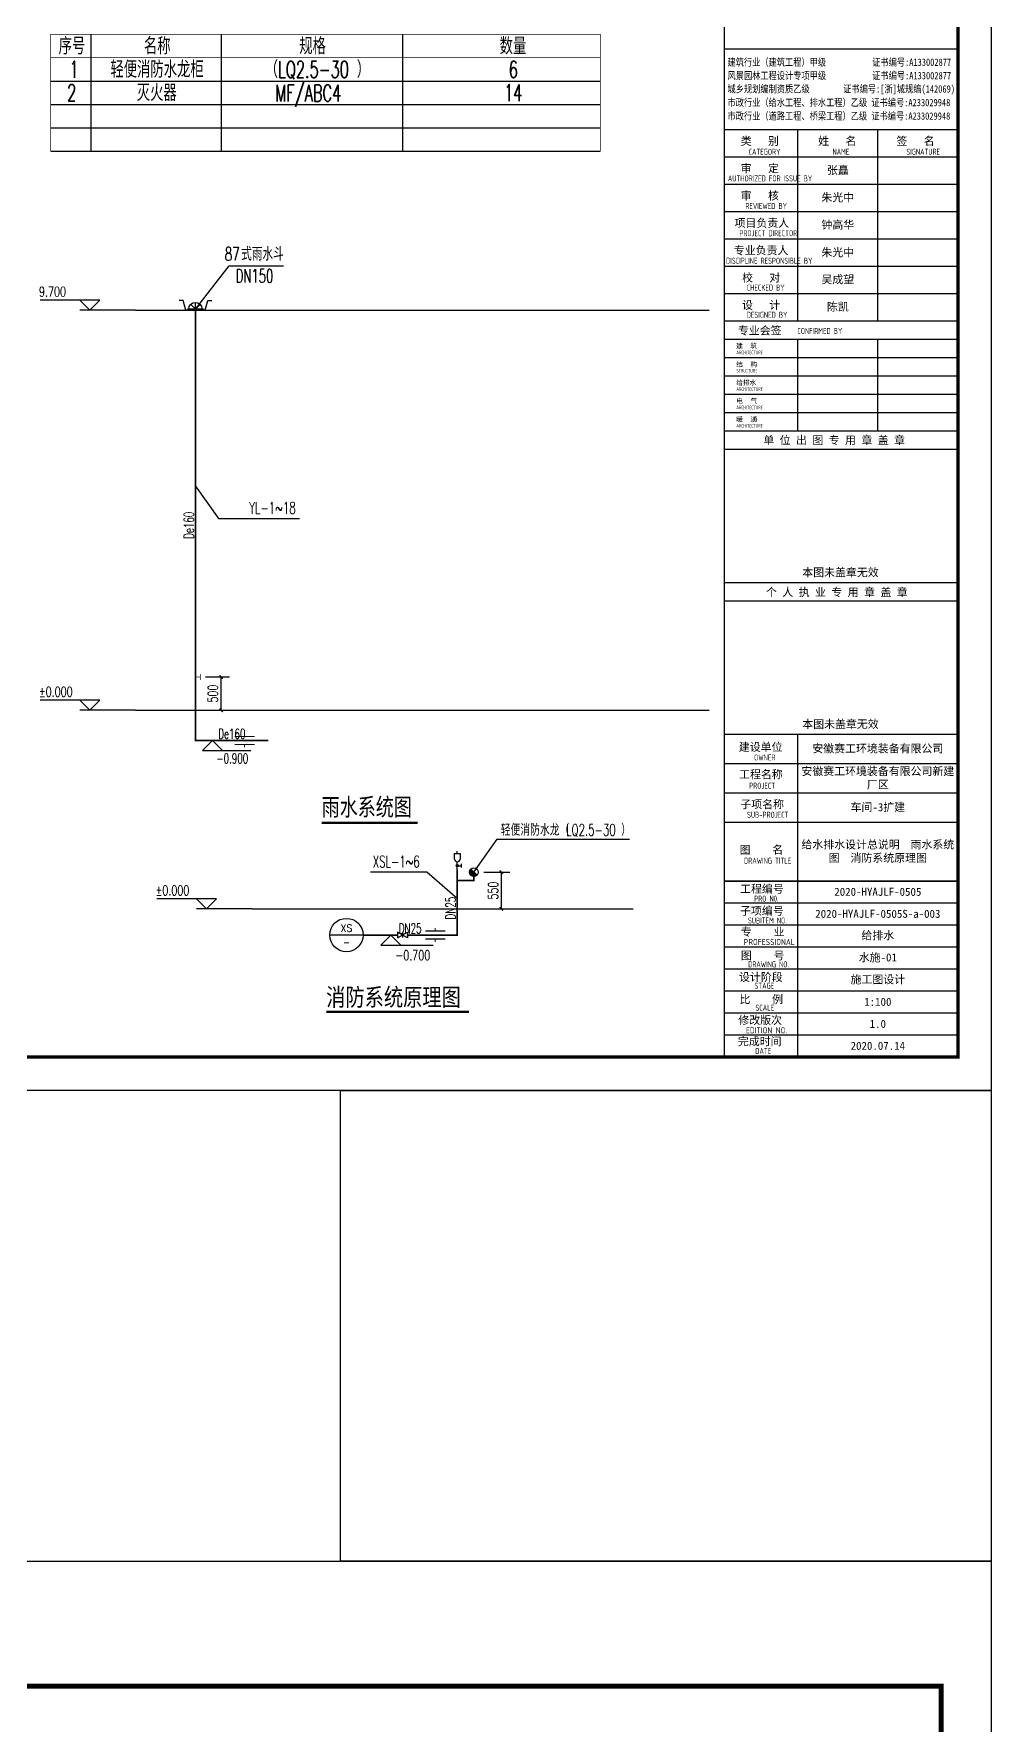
# Model space of a CAD drawing. Extents: x 795723 to 6584336, y 16443136 to 18851075.
# Drawn here: x 2016644 to 2045362, y 17826567 to 17877299 of the extents above; entities that cross this region are included whole.
import ezdxf
from ezdxf.enums import TextEntityAlignment as Align

# ---------------------------------------------------------------- set-up
doc = ezdxf.new("R2010")
doc.units = 0
doc.header["$LTSCALE"] = 1000
doc.header["$MEASUREMENT"] = 0
doc.layers.get('Defpoints').update_dxf_attribs({"color": 250})
for name, color, linetype in [('DIM_ELEV', 145, 'Continuous'), ('DIM_SYMB', 165, 'Continuous'), ('DIM_消防', 3, 'Continuous'), ('DIM_雨水', 3, 'Continuous'), ('EQUIP_污水', 7, 'Continuous'), ('EQUIP_消火栓', 7, 'Continuous'), ('EQUIP_雨水斗', 7, 'Continuous'), ('PIPE-消防', 1, 'Continuous'), ('PIPE-雨水', 4, 'Continuous'), ('PUB_TEXT', 7, 'Continuous'), ('PUB_TITLE', 4, 'Continuous'), ('TEXT_消防', 7, 'Continuous'), ('TEXT_雨水', 7, 'Continuous'), ('TK', 4, 'Continuous'), ('TWT_DIM', 3, 'Continuous'), ('TWT_ELEV', 3, 'Continuous'), ('TWT_TAB', 7, 'Continuous'), ('TWT_TEXT', 7, 'Continuous'), ('VALVE_喷淋', 7, 'Continuous'), ('VALVE_消防', 7, 'Continuous'), ('VALVE_雨水', 7, 'Continuous')]:
    doc.layers.add(name, color=color, linetype=linetype)
doc.styles.add('-宋体', font='', dxfattribs={"width": 0.8})
doc.styles.add('_TCH_DIM', font='SIMPLEX', dxfattribs={"bigfont": 'GBCBIG'})
doc.styles.add('_TCH_DIM_T3', font='SIMPLEX', dxfattribs={"width": 0.705882, "bigfont": 'GBCBIG'})
doc.styles.add('_TWT_CIRCLE', font='COMPLEX', dxfattribs={"width": 1.1, "height": 3, "bigfont": 'HZTXT'})
doc.styles.add('_TWT_DIM_ELE', font='SIMPLEX', dxfattribs={"width": 0.8, "height": 3, "bigfont": 'HZTXT'})
doc.styles.add('_TWT_PIPEDN', font='SIMPLEX', dxfattribs={"width": 0.8, "height": 3, "bigfont": 'HZTXT'})
doc.styles.add('_TWT_SERIAL', font='COMPLEX', dxfattribs={"width": 0.8, "height": 3, "bigfont": 'HZTXT'})
doc.styles.add('_TWT_SHEET', font='SIMPLEX', dxfattribs={"width": 0.8, "height": 3.5, "bigfont": 'HZTXT'})
doc.styles.get("Standard").update_dxf_attribs({"font": 'gbenor.shx', "bigfont": 'gbcbig.shx'})
doc.styles.add('TK-LG-B', font='', dxfattribs={"width": 0.75})
doc.styles.add('TSSD_REIN', font='tssdeng.shx', dxfattribs={"width": 0.7, "bigfont": 'tssdchn.shx'})
doc.styles.add('图签宋体', font='', dxfattribs={"height": 300})
doc.styles.get('-宋体').set_extended_font_data('SimSun')
doc.styles.get('TK-LG-B').set_extended_font_data('SimSun')
doc.styles.get('图签宋体').set_extended_font_data('NSimSun')
doc.dimstyles.new('_TWT_ARCH&&50', dxfattribs={"dimtxt": 148.75, "dimasz": 50, "dimexe": 125, "dimexo": 150, "dimgap": 50, "dimtad": 1, "dimdec": 0, "dimzin": 0, "dimdsep": 46, "dimtxsty": '_TCH_DIM_T3', "dimblk": 'ARCHTICK', "dimcen": 0.09, "dimclrt": 7, "dimazin": 2, "dimtfac": 1, "dimtdec": 0, "dimtix": 1, "dimtmove": 2, "dimatfit": 3, "dimfxl": 0, "dimtolj": 1, "dimtzin": 0, "dimarcsym": 0})

# ---------------------------------------------------------------- blocks, each defined once
blk = doc.blocks.new('2012_0718_145648')
at = {"linetype": 'ByBlock'}
for p, q in [((-368, 285), (-487, 285)), ((-288, 0), (-368, 285)), ((-288, 0), (288, 0)), ((-240, 32), (240, 32)), ((0, 32), (-141, 174)), ((0, 32), (0, 232)), ((0, 32), (141, 174)), ((288, 0), (368, 285)), ((368, 285), (487, 285))]:
    blk.add_line(p, q, dxfattribs=at)
blk.add_arc((3, 32), 200, 0, 180, dxfattribs=at)
blk = doc.blocks.new('$ATTACHMENT$00000073')
at = {"const_width": 20}
for points in [[(0, 0), (150, 0)], [(150, 90), (150, -90)]]:
    blk.add_lwpolyline(points, dxfattribs=at)
blk = doc.blocks.new('$VALVE$00000553')
at = {"const_width": 30}
for points in [[(0, 100), (-250, 100), (-250, 100)], [(0, 100), (0, 175)], [(0, 100), (250, 100), (250, 100)], [(-250, -100), (-250, -100), (0, -100)], [(250, -100), (250, -100), (0, -100)], [(0, -175), (0, -100)]]:
    blk.add_lwpolyline(points, dxfattribs=at)
blk = doc.blocks.new('_ArchTick')
at = {"color": 0, "linetype": 'ByBlock', "const_width": 0.4}
blk.add_lwpolyline([(-0.5, -0.5), (0.5, 0.5)], dxfattribs=at)
blk = doc.blocks.new('*D162')
at = {"layer": 'Defpoints', "color": 0}
for p in [(4106615, -868048), (4107000, -868048), (4106615, -868548)]:
    blk.add_point(p, dxfattribs=at)
at = {"layer": 'TWT_DIM', "color": 0, "lineweight": -2}
for p, q in [((4106765, -868048), (4107125, -868048)), ((4107000, -868548), (4107000, -868048)), ((4106765, -868548), (4107125, -868548))]:
    blk.add_line(p, q, dxfattribs=at)
at = {"layer": 'TWT_DIM', "color": 0, "lineweight": -2, "xscale": 50, "yscale": 50, "zscale": 50}
for p, rotation in [((4107000, -868048), 90), ((4107000, -868548), 270)]:
    blk.add_blockref('_ArchTick', p, dxfattribs=dict(at, rotation=rotation))
at = {"layer": 'TWT_DIM', "color": 7, "insert": (4106876, -868298), "char_height": 148.8, "attachment_point": 5, "rotation": 90, "style": '_TCH_DIM_T3'}
blk.add_mtext('\\A1;500', dxfattribs=at)
blk = doc.blocks.new('$valve$00000669')
for p, q in [((0, 0), (212, 0)), ((108, 0), (108, -100)), ((287, 74), (433, 74)), ((433, 74), (433, -76)), ((433, 0), (500, 0)), ((158, -100), (58, -100)), ((433, -76), (287, -76))]:
    blk.add_line(p, q)
at = {"const_width": 31.2}
blk.add_lwpolyline([(108, 16, 1), (108, -16, 1)], format="xyb", close=True, dxfattribs=at)
blk.add_circle((108, 0), 31.2)
blk.add_arc((287, -1), 75, 90, 270)
blk = doc.blocks.new('$TwtSys$00000386')
blk.add_line((-93, 93, 0), (93, -93, 0))
blk.add_circle((0, 0, 0), 131)
at = {"color": 0}
for points in [[(34, -127, 0), (-127, 34, 0), (93, -93, 0), (-93, 93, 0)], [(-34, -127, 0), (-127, -34, 0), (34, -127, 0), (-127, 34, 0)], [(-93, -93, 0), (-93, -93, 0), (-34, -127, 0), (-127, -34, 0)]]:
    blk.add_solid(points, dxfattribs=at)
at = {"flags": 9}
blk.add_attdef('A', (0, 0, 0), '', height=0.00524, dxfattribs=at)
blk = doc.blocks.new('$VALVE$00000296')
for points in [[(-125, 72), (-125, -72), (125, 72), (125, -72), (-125, 72)], [(0, 60), (0, -64)]]:
    blk.add_lwpolyline(points)
for p in [(-125, 0), (125, 0)]:
    blk.add_point(p)
blk = doc.blocks.new('*D163')
at = {"layer": 'Defpoints', "color": 0}
for p in [(4154226, -867998), (4154638, -867998), (4154226, -868548)]:
    blk.add_point(p, dxfattribs=at)
at = {"layer": 'TWT_DIM', "color": 0, "lineweight": -2}
for p, q in [((4154376, -867998), (4154763, -867998)), ((4154638, -868548), (4154638, -867998)), ((4154376, -868548), (4154763, -868548))]:
    blk.add_line(p, q, dxfattribs=at)
at = {"layer": 'TWT_DIM', "color": 0, "lineweight": -2, "xscale": 50, "yscale": 50, "zscale": 50}
for p, rotation in [((4154638, -867998), 90), ((4154638, -868548), 270)]:
    blk.add_blockref('_ArchTick', p, dxfattribs=dict(at, rotation=rotation))
at = {"layer": 'TWT_DIM', "color": 7, "insert": (4154514, -868273), "char_height": 148.8, "attachment_point": 5, "rotation": 90, "style": '_TCH_DIM_T3'}
blk.add_mtext('\\A1;550', dxfattribs=at)
blk = doc.blocks.new('GeYuanFrame_80871403', base_point=(20.09, 4.53))
at = {"layer": 'PUB_TITLE'}
for points in [[(803.09, 235.33), (803.09, 292.73)], [(827.09, 235.33), (827.09, 292.73)], [(803.09, 202.33), (803.09, 229.83)], [(827.09, 202.33), (827.09, 229.83)], [(803.09, 14.53), (803.09, 111.33)]]:
    blk.add_lwpolyline(points, dxfattribs=at)
at = {"layer": 'TK'}
for p, q in [((781.09, 316.93), (851.09, 316.93)), ((781.09, 284.53), (851.09, 284.53)), ((781.09, 276.33), (851.09, 276.33)), ((781.09, 268.13), (851.09, 268.13)), ((781.09, 259.93), (851.09, 259.93)), ((781.09, 251.73), (851.09, 251.73)), ((781.09, 243.53), (851.09, 243.53)), ((781.09, 235.33), (851.09, 235.33)), ((781.09, 235.33), (851.09, 235.33)), ((781.09, 102.53), (851.09, 102.53)), ((781.09, 93.73), (851.09, 93.73)), ((781.09, 84.93), (803.09, 84.93)), ((781.09, 84.93), (851.09, 84.93)), ((781.09, 67.37), (851.09, 67.37)), ((781.09, 67.33), (851.09, 67.33)), ((781.09, 60.77), (851.09, 60.77)), ((781.09, 54.17), (851.09, 54.17)), ((781.09, 47.57), (851.09, 47.57)), ((781.09, 40.97), (851.09, 40.97)), ((781.09, 34.37), (851.09, 34.37)), ((781.09, 27.77), (851.09, 27.77)), ((781.09, 21.17), (851.09, 21.17)), ((781.09, 14.53), (851.09, 14.53))]:
    blk.add_line(p, q, dxfattribs=at)
blk.add_lwpolyline([(20.09, 4.53), (20.09, 598.53), (861.09, 598.53), (861.09, 4.53)], close=True, dxfattribs=at)
at = {"layer": 'TK', "const_width": 1}
blk.add_lwpolyline([(45.09, 588.53), (851.09, 588.53), (851.09, 14.53), (45.09, 14.53)], close=True, dxfattribs=at)
at = {"layer": 'TK'}
for points, const_width in [([(781.09, 588.53), (781.09, 14.53)], 0.4), ([(781.09, 292.73), (851.09, 292.73)], 0.35), ([(781.09, 292.73), (851.09, 292.73)], 0.35), ([(781.09, 235.33), (851.09, 235.33)], 0.35), ([(781.09, 202.33), (851.09, 202.33)], 0.35), ([(781.09, 156.83), (851.09, 156.83)], 0.35), ([(781.09, 111.33), (851.09, 111.33)], 0.35), ([(781.09, 67.37), (851.09, 67.37)], 0.35)]:
    blk.add_lwpolyline(points, dxfattribs=dict(at, const_width=const_width))
for points in [[(781.09, 292.73), (851.09, 292.73)], [(781.09, 235.33), (851.09, 235.33)], [(781.09, 229.83), (851.09, 229.83)], [(781.09, 224.33), (851.09, 224.33)], [(781.09, 218.83), (851.09, 218.83)], [(781.09, 213.33), (851.09, 213.33)], [(781.09, 207.83), (851.09, 207.83)], [(781.09, 202.33), (851.09, 202.33)], [(781.09, 196.83), (851.09, 196.83)], [(781.09, 151.33), (851.09, 151.33)]]:
    blk.add_lwpolyline(points, dxfattribs=at)
for s, height, style, width, p in [('建筑行业（建筑工程）甲级           证书编号:A133002877', 2.2, '-宋体', 0.8, (782, 311.83)), ('风景园林工程设计专项甲级           证书编号:A133002877', 2.2, '-宋体', 0.8, (782, 307.81)), ('城乡规划编制资质乙级        证书编号:[浙]城规编(142069)', 2.2, '-宋体', 0.8, (782, 303.82)), ('市政行业（给水工程、排水工程）乙级 证书编号:A233029948', 2.2, '-宋体', 0.8, (782, 299.74)), ('市政行业（道路工程、桥梁工程）乙级 证书编号:A233029948', 2.2, '-宋体', 0.8, (782, 295.69)), ('CATEGORY', 1.8, 'TSSD_REIN', 0.7, (788.32, 285.17)), ('NAME', 1.8, 'TSSD_REIN', 0.7, (813.51, 285.17)), ('SIGNATURE', 1.8, 'TSSD_REIN', 0.7, (835.66, 285.17)), ('AUTHORIZED FOR ISSUE BY', 1.8, 'TSSD_REIN', 0.7, (782.12, 277.17)), ('REVIEWED BY', 1.8, 'TSSD_REIN', 0.7, (787.36, 268.91)), ('PROJECT DIRECTOR', 1.8, 'TSSD_REIN', 0.7, (785.55, 260.74)), ('DISCIPLINE RESPONSIBLE BY', 1.8, 'TSSD_REIN', 0.7, (781.57, 252.48)), ('CHECKED BY', 1.8, 'TSSD_REIN', 0.7, (787.75, 244.44)), ('DESIGNED BY', 1.8, 'TSSD_REIN', 0.7, (787.76, 236.27)), ('CONFIRMED BY', 1.8, 'TSSD_REIN', 0.7, (802.94, 231.42)), ('ARCHITECTURE', 1.08, 'TSSD_REIN', 0.7, (784.65, 225.34)), ('STRUCTURE', 1.08, 'TSSD_REIN', 0.7, (784.65, 219.84)), ('ARCHITECTURE', 1.08, 'TSSD_REIN', 0.7, (784.65, 214.34)), ('ARCHITECTURE', 1.08, 'TSSD_REIN', 0.7, (784.65, 208.84)), ('ARCHITECTURE', 1.08, 'TSSD_REIN', 0.7, (784.65, 203.34)), ('OWNER', 1.8, 'TSSD_REIN', 0.7, (789.98, 103.48)), ('PROJECT', 1.8, 'TSSD_REIN', 0.7, (788.52, 95.02)), ('SUB-PROJECT', 1.8, 'TSSD_REIN', 0.7, (787.86, 86.3)), ('DRAWING TITLE', 1.8, 'TSSD_REIN', 0.7, (786.97, 72.53)), ('PRO N0.', 1.8, 'TSSD_REIN', 0.7, (790.01, 61.15)), ('SUBITEM NO.', 1.8, 'TSSD_REIN', 0.7, (788.15, 54.58)), ('PROFESSIONAL', 1.8, 'TSSD_REIN', 0.8, (786.88, 48.15)), ('DRAWING NO.', 1.8, 'TSSD_REIN', 0.7, (788.19, 41.45)), ('STAGE', 1.8, 'TSSD_REIN', 0.7, (790.09, 35.03)), ('SCALE', 1.8, 'TSSD_REIN', 0.7, (790.38, 28.42)), ('EDITION NO.', 1.8, 'TSSD_REIN', 0.8, (787.53, 21.64)), ('DATE', 1.8, 'TSSD_REIN', 0.7, (790.33, 15.45))]:
    blk.add_text(s, height=height, dxfattribs=dict(at, style=style, width=width)).set_placement(p)
at = {"layer": 'TK', "style": '图签宋体'}
for s, height, p in [('类   别', 2.4, (785.97, 288.09)), ('姓   名', 2.4, (809.2, 288.09)), ('签   名', 2.4, (832.68, 288.09)), ('审   定', 2.4, (785.97, 279.89)), ('审   核', 2.4, (785.97, 271.69)), ('项目负责人', 2.4, (784.13, 263.49)), ('专业负责人', 2.4, (783.89, 255.29)), ('校   对', 2.4, (786.38, 247.09)), ('设   计', 2.4, (786.36, 238.89)), ('专业会签', 2.4, (785.12, 231.24)), ('建  筑', 1.44, (784.61, 227.11)), ('结  构', 1.44, (784.61, 221.61)), ('给排水', 1.44, (784.61, 216.11)), ('电  气', 1.44, (784.61, 210.61)), ('暖  通', 1.44, (784.61, 205.11)), ('单 位 出 图 专 用 章 盖 章', 2.4, (792.72, 198.35)), ('本图未盖章无效', 2.4, (804.43, 158.7)), ('个 人 执 业 专 用 章 盖 章', 2.4, (793.52, 152.77)), ('本图未盖章无效', 2.4, (804.43, 113.2)), ('建设单位', 2.4, (785.39, 106.33)), ('工程名称', 2.4, (785.47, 98.12)), ('子项名称', 2.4, (785.85, 89.14)), ('图    名', 2.4, (785.63, 75.5)), ('工程编号', 2.4, (785.77, 63.77)), ('子项编号', 2.4, (785.77, 57.19)), ('专    业', 2.4, (786.01, 50.88)), ('图    号', 2.4, (786.02, 43.77)), ('设计阶段', 2.4, (785.45, 37.32)), ('比    例', 2.4, (785.59, 30.63)), ('修改版次', 2.4, (785.24, 24.41)), ('完成时间', 2.4, (785.11, 18.02))]:
    blk.add_text(s, height=height, dxfattribs=at).set_placement(p)
at = {"layer": 'TK', "char_height": 2.4, "attachment_point": 5, "style": '图签宋体'}
for s, insert, width in [('张矗', (815.09, 280.4), 24), ('朱光中', (815.09, 272.23), 24), ('钟高华', (815.09, 264.03), 24), ('朱光中', (815.09, 255.76), 24), ('吴成望', (815.09, 247.63), 24), ('陈凯', (815.09, 239.43), 24), ('安徽赛工环境装备有限公司', (827.09, 106.93), 48), ('安徽赛工环境装备有限公司新建厂区', (827.09, 98.13), 48), ('车间-3扩建', (827.09, 89.33), 48), ('给水排水设计总说明  雨水系统图  消防系统原理图', (827.09, 76.13), 48), ('2020-HYAJLF-0505', (827.09, 64.07), 48), ('2020-HYAJLF-0505S-a-003', (827.09, 57.47), 48), ('给排水', (827.09, 50.87), 48), ('水施-01', (827.09, 44.27), 48), ('施工图设计', (827.09, 37.67), 48), ('1:100', (827.09, 31.07), 48), ('1.0', (827.09, 24.47), 48), ('2020.07.14', (827.09, 17.88), 48)]:
    blk.add_mtext(s, dxfattribs=dict(at, insert=insert, width=width))
blk = doc.blocks.new('GeYuanFrame_27468545', base_point=(18.76, 4.34))
at = {"layer": 'TK'}
blk.add_line((43.76, 414.34), (676.76, 414.34), dxfattribs=at)
blk.add_lwpolyline([(18.76, 424.34), (686.76, 424.34), (686.76, 4.34), (18.76, 4.34), (18.76, 424.34)], dxfattribs=at)
at = {"layer": 'TK', "const_width": 1}
blk.add_lwpolyline([(676.76, 414.34), (43.76, 414.34), (43.76, 14.34), (676.76, 14.34)], close=True, dxfattribs=at)
blk = doc.blocks.new('13245')
at = {"layer": 'PIPE-雨水', "linetype": 'Continuous'}
for points in [[(4106615, -869001.7), (4106615, -869014.2), (4106602.5, -869014.2)], [(4106615, -869001.7), (4106602.5, -869001.7), (4106602.5, -869014.2)]]:
    blk.add_hatch(color=256, dxfattribs=at).paths.add_polyline_path(points)
at = {"color": 8}
for p, q in [((4105714.4, -862548), (4114318.5, -862548)), ((4105714.3, -868548), (4114318.5, -868548))]:
    blk.add_line(p, q, dxfattribs=at)
at = {"layer": 'DIM_ELEV'}
for p, q in [((4105181, -862398), (4104283.5, -862398)), ((4105031, -862548), (4104881, -862398)), ((4105031, -862548), (4105181, -862398)), ((4105714.4, -862548), (4104881, -862548)), ((4105181, -868398), (4104283.5, -868398)), ((4105031, -868548), (4104881, -868398)), ((4105031, -868548), (4105181, -868398)), ((4105714.3, -868548), (4104881, -868548))]:
    blk.add_line(p, q, dxfattribs=at)
at = {"layer": 'DIM_SYMB', "const_width": 35}
blk.add_lwpolyline([(4108507.8, -870239.5), (4109949, -870239.5)], dxfattribs=at)
at = {"layer": 'DIM_雨水'}
for p, q in [((4106615, -862531.8), (4107118.1, -861883.2)), ((4107118.1, -861883.2), (4107936.7, -861883.2)), ((4106615, -865187), (4106958.7, -865670.7)), ((4106958.7, -865670.7), (4108176.1, -865670.7)), ((4106869.2, -869001.7), (4106719.2, -869151.7)), ((4106845.2, -869001.7), (4107019.2, -869001.7)), ((4106869.2, -869001.7), (4107019.2, -869151.7)), ((4106719.2, -869151.7), (4107447.5, -869151.7))]:
    blk.add_line(p, q, dxfattribs=at)
at = {"layer": 'PIPE-雨水', "linetype": 'Continuous', "ltscale": 0.5, "const_width": 25}
for points in [[(4106615, -862548), (4106615, -869001.7)], [(4107706.4, -869001.7), (4106615, -869001.7)]]:
    blk.add_lwpolyline(points, dxfattribs=at)
at = {"layer": 'EQUIP_污水', "xscale": 0.5, "yscale": 0.5, "zscale": 0.5}
blk.add_blockref('$ATTACHMENT$00000073', (4106615, -868048.4), dxfattribs=at)
at = {"layer": 'EQUIP_雨水斗', "linetype": 'ByBlock', "xscale": -0.5, "yscale": 0.5, "zscale": 0.5}
blk.add_blockref('2012_0718_145648', (4106615, -862548), dxfattribs=at)
at = {"layer": 'VALVE_雨水', "xscale": -0.6, "yscale": 0.6, "zscale": 0.6, "rotation": 180}
blk.add_blockref('$VALVE$00000553', (4107351, -869001.7), dxfattribs=at)
at = {"layer": 'DIM_雨水', "color": 7, "style": '_TWT_SERIAL'}
for s, width, p in [('87', 0.64, (4107055.8, -861805.4)), ('式雨水斗', 0.8, (4107299.6, -861805.4)), ('DN150', 0.64, (4107216.7, -862135.4))]:
    blk.add_text(s, height=200, dxfattribs=dict(at, width=width)).set_placement(p)
at = {"layer": 'PUB_TEXT'}
for s, height, style, width, p in [('9.700', 148.75, '_TCH_DIM', 0.705882, (4104268.5, -862345.5)), ('%%P0.000', 148.75, '_TCH_DIM', 0.705882, (4104268.5, -868345.5)), ('雨水系统图', 264.35, 'TK-LG-B', 0.75, (4108507.8, -870131.1))]:
    blk.add_text(s, height=height, dxfattribs=dict(at, style=style, width=width)).set_placement(p)
at = {"layer": 'TEXT_雨水', "linetype": 'Continuous', "style": '_TWT_PIPEDN', "width": 0.64}
blk.add_text('De160', height=150, rotation=90, dxfattribs=at).set_placement((4106590, -865978.3))
blk.add_text('De160', height=150, dxfattribs=at).set_placement((4106957.3, -868976.7))
at = {"layer": 'TWT_TEXT', "width": 0.64}
for s, height, style, p in [('YL-1~18', 175, '_TWT_SERIAL', (4107421.1, -865600.7)), ('-0.900', 150, '_TWT_DIM_ELE', (4106929.6, -869346.7))]:
    blk.add_text(s, height=height, dxfattribs=dict(at, style=style)).set_placement(p)
at = {"layer": 'TWT_DIM'}
dim = blk.add_aligned_dim(p1=(4106615, -868548), p2=(4106615, -868048.4), distance=-385.3, dimstyle='_TWT_ARCH&&50', dxfattribs=at)
dim.commit()
dim.dimension.update_dxf_attribs({"geometry": '*D162', "text_midpoint": (4106875.9, -868298.2)})
blk = doc.blocks.new('1324556')
at = {"layer": 'PIPE-消防', "linetype": 'Continuous'}
for points in [[(4154226, -868122.9), (4154226, -868135.4), (4154238.5, -868135.4)], [(4154226, -868122.9), (4154238.5, -868122.9), (4154238.5, -868135.4)], [(4153976, -868939.9), (4153976, -868952.4), (4153988.5, -868952.4)], [(4153976, -868939.9), (4153988.5, -868939.9), (4153988.5, -868952.4)]]:
    blk.add_hatch(color=256, dxfattribs=at).paths.add_polyline_path(points)
at = {"color": 3}
for p, q in [((4154226, -867997.9, 0), (4154575.6, -867502, 0)), ((4154575.6, -867502, 0), (4156558.2, -867502, 0))]:
    blk.add_line(p, q, dxfattribs=at)
at = {"color": 8}
blk.add_line((4150898.3, -868548), (4156615.5, -868548), dxfattribs=at)
at = {"layer": 'DIM_ELEV'}
for p, q in [((4150365, -868398), (4149467.5, -868398)), ((4150215, -868548), (4150065, -868398)), ((4150215, -868548), (4150365, -868398)), ((4150898.3, -868548), (4150065, -868548))]:
    blk.add_line(p, q, dxfattribs=at)
at = {"layer": 'DIM_SYMB', "const_width": 35}
blk.add_lwpolyline([(4152009.8, -870091.2), (4154153.2, -870091.2)], dxfattribs=at)
at = {"layer": 'DIM_消防'}
for p, q in [((4153520, -867996.2), (4152672.8, -867996.2)), ((4153979.6, -868396.4), (4153520, -867996.2)), ((4152563.6, -868939.9), (4152063.6, -868939.9))]:
    blk.add_line(p, q, dxfattribs=at)
blk.add_circle((4152313.6, -868939.9), 250, dxfattribs=at)
at = {"layer": 'PIPE-消防', "linetype": 'Continuous', "ltscale": 0.5, "const_width": 25}
for points in [[(4153976, -868122.9), (4153976, -867962)], [(4153976, -868122.9), (4154226, -868122.9)], [(4153976, -868939.9), (4153976, -868122.9)], [(4154226, -868122.9), (4154226, -868063.4)], [(4152573.8, -868939.9), (4153079.8, -868939.9)], [(4153229.8, -868939.9), (4153976, -868939.9)]]:
    blk.add_lwpolyline(points, dxfattribs=at)
at = {"layer": 'TWT_ELEV'}
for p, q in [((4152980.6, -868939.9), (4152830.6, -869089.9)), ((4152980.6, -868939.9), (4153130.6, -869089.9)), ((4152830.6, -869089.9), (4153613.1, -869089.9))]:
    blk.add_line(p, q, dxfattribs=at)
at = {"layer": 'EQUIP_消火栓', "xscale": 0.5, "yscale": 0.5, "zscale": 0.5}
blk.add_blockref('$TwtSys$00000386', (4154226, -867997.9), dxfattribs=at)
at = {"layer": 'VALVE_喷淋', "xscale": 0.5625, "yscale": 0.5625, "zscale": 0.5625, "rotation": 89.99999999999999}
blk.add_blockref('$valve$00000669', (4153976, -867962), dxfattribs=at)
at = {"layer": 'VALVE_消防', "xscale": 0.6, "yscale": 0.6, "zscale": 0.6}
blk.add_blockref('$VALVE$00000296', (4153154.8, -868939.4), dxfattribs=at)
at = {"layer": 'VALVE_雨水', "xscale": -0.6, "yscale": 0.6, "zscale": 0.6}
blk.add_blockref('$VALVE$00000553', (4153644.5, -868939.9), dxfattribs=at)
at = {"layer": 'DIM_消防', "color": 7, "style": '_TWT_CIRCLE'}
for s, height, width, p, p2 in [('XS', 110.06, 1.084952, (4152225, -868890.4), (4152402.2, -868890.4)), ('-', 128, 1.148619, (4152261.8, -869114.5), (4152365.4, -869114.5))]:
    blk.add_text(s, height=height, dxfattribs=dict(at, width=width)).set_placement(p, p2, align=Align.FIT)
at = {"layer": 'PUB_TEXT'}
for s, height, style, width, p in [('%%P0.000', 148.75, '_TCH_DIM', 0.705882, (4149452.5, -868345.5)), ('消防系统原理图', 264.35, '-宋体', 0.8, (4152009.8, -870003.7))]:
    blk.add_text(s, height=height, dxfattribs=dict(at, style=style, width=width)).set_placement(p)
at = {"layer": 'TEXT_消防', "linetype": 'Continuous', "style": '_TWT_PIPEDN', "width": 0.64}
blk.add_text('DN25', height=150, rotation=90, dxfattribs=at).set_placement((4153951, -868707.4))
blk.add_text('DN25', height=150, dxfattribs=at).set_placement((4153098.9, -868914.9))
at = {"layer": 'TWT_TEXT'}
for s, height, style, width, p in [('轻便消防水龙（', 175, '_TWT_PIPEDN', 0.8, (4154627.8, -867450.7, 0)), ('）', 175, '_TWT_PIPEDN', 0.8, (4156434.4, -867450.7, 0)), ('LQ2.5-30', 175, '_TWT_PIPEDN', 0.64, (4155607.8, -867450.7, 0)), ('XSL-1~6', 175, '_TWT_SERIAL', 0.64, (4152707.8, -867926.2)), ('-0.700', 148.75, '_TCH_DIM', 0.705882, (4153048.1, -869317.4))]:
    blk.add_text(s, height=height, dxfattribs=dict(at, style=style, width=width)).set_placement(p)
at = {"layer": 'TWT_DIM'}
dim = blk.add_aligned_dim(p1=(4154226, -868548), p2=(4154226, -867997.9), distance=-412.2, dimstyle='_TWT_ARCH&&50', dxfattribs=at)
dim.commit()
dim.dimension.update_dxf_attribs({"geometry": '*D163', "text_midpoint": (4154513.8, -868273)})

msp = doc.modelspace()

# ---------------------------------------------------------------- linework, layer by layer
msp.add_lwpolyline([(2045361.6, 17831486), (2025846.9, 17831486), (2025846.9, 17845608), (2045361.6, 17845608)], close=True)
at = {"layer": 'TWT_TAB', "const_width": 20}
msp.add_lwpolyline([(2017150.2, 17873782.5), (2033636.1, 17873782.5), (2033636.1, 17877282.5), (2017150.2, 17877282.5)], close=True, dxfattribs=at)
at = {"layer": 'TWT_TAB'}
for points in [[(2018350.2, 17877282.5), (2018350.2, 17873782.5)], [(2022262.3, 17877282.5), (2022262.3, 17873782.5)], [(2027701.5, 17877282.5), (2027701.5, 17873782.5)], [(2017150.2, 17875882.5), (2033636.1, 17875882.5)], [(2017150.2, 17875182.5), (2033636.1, 17875182.5)], [(2017150.2, 17874482.5), (2033636.1, 17874482.5)], [(2017150.2, 17873782.5), (2033636.1, 17873782.5)]]:
    msp.add_lwpolyline(points, dxfattribs=at)
at = {"layer": 'TWT_TAB', "const_width": 20}
msp.add_lwpolyline([(2017150.2, 17876582.5), (2033636.1, 17876582.5)], dxfattribs=at)

# ---------------------------------------------------------------- block references
for name, p, xscale, yscale, zscale in [('GeYuanFrame_80871403', (1961261.6, 17845608), 100, 100, 100), ('13245', (-6191736.8, 19594107), 2, 2, 2), ('1324556', (-6278605.4, 19588148), 2, 2, 2)]:
    msp.add_blockref(name, p, dxfattribs=dict(xscale=xscale, yscale=yscale, zscale=zscale))
at = {"xscale": 150, "yscale": 150, "zscale": 150, "rotation": 270}
msp.add_blockref('GeYuanFrame_27468545', (1982361.6, 17831486), dxfattribs=at)

# ---------------------------------------------------------------- texts
at = {"layer": 'TWT_TAB', "style": '_TWT_SHEET'}
for s, width, p in [('序号', 0.8, (2017389.6, 17876682.5)), ('名称', 0.8, (2019945.6, 17876682.5)), ('规格', 0.8, (2024604, 17876682.5)), ('数量', 0.8, (2030616.7, 17876682.5)), ('轻便消防水龙柜', 0.8, (2018940.9, 17875982.5)), ('（', 0.8, (2023569.5, 17875982.5)), ('）', 0.8, (2026331.4, 17875982.5)), ('1', 0.64, (2017712.1, 17875982.5)), ('LQ2.5-30', 0.64, (2023969.5, 17875982.5)), ('6', 0.64, (2030889.4, 17875982.5)), ('2', 0.64, (2017643.5, 17875282.5)), ('灭火器', 0.8, (2019731.5, 17875282.5)), ('MF/ABC4', 0.64, (2023892.4, 17875272.9)), ('14', 0.64, (2030752.2, 17875282.5))]:
    msp.add_text(s, height=500, dxfattribs=dict(at, width=width)).set_placement(p)

doc.saveas('drawing.dxf')
